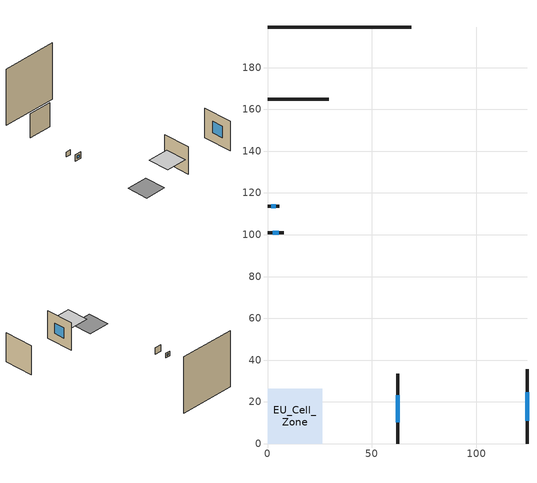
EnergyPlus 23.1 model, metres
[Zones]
EU_Cell_Zone
 floor othersidecoefficients (EU_IT.MidClim.AB.06.Gen.ReEx.001.001_floor_1_Construction): 0,0 26.22,0 26.22,26.22 0,26.22 z0
 wall outside (EU_IT.MidClim.AB.06.Gen.ReEx.001.001_wall_1_east_1_Construction): 62.44,0 62.44,33.44 z0:33.44
 wall outside (EU_IT.MidClim.AB.06.Gen.ReEx.001.001_wall_1_north_2_Construction): 0,100.89 7.8,100.89 z0:7.8
 wall outside (EU_IT.MidClim.AB.06.Gen.ReEx.001.001_wall_1_south_3_Construction): 5.55,113.69 0,113.69 z0:5.55
 wall outside (EU_IT.MidClim.AB.06.Gen.ReEx.001.001_wall_1_west_4_Construction): 124.24,35.66 124.24,0 z0:35.66
 wall othersidecoefficients (EU_IT.MidClim.AB.06.Gen.ReEx.001.001_wall_2_Construction): 29.39,164.9 0,164.9 z0:29.39
 wall othersidecoefficients (EU_IT.MidClim.AB.06.Gen.ReEx.001.001_thermal_bridge_Construction): 68.71,199.28 0,199.28 z0:68.71
 window (EU_IT.MidClim.AB.06.Gen.ReEx.001.001_window_east_1_Construction): 62.44,10.33 62.44,23.12 z10.33:23.12
 window (EU_IT.MidClim.AB.06.Gen.ReEx.001.001_window_north_2_Construction): 2.41,100.89 5.39,100.89 z2.41:5.39
 window (EU_IT.MidClim.AB.06.Gen.ReEx.001.001_window_south_3_Construction): 3.83,113.69 1.71,113.69 z1.71:3.83
 window (EU_IT.MidClim.AB.06.Gen.ReEx.001.001_window_west_4_Construction): 124.24,24.65 124.24,11.01 z11.01:24.65
 ceiling othersidecoefficients (EU_IT.MidClim.AB.06.Gen.ReEx.001.001_roof_2_Construction): 31.22,0 57.44,0 57.44,26.22 31.22,26.22 z20
[Building]
EU Step8 Campaign Cell: North Axis=0; Terrain=City; Solar Distribution=FullExterior
[Site:Location]
Bologna: Latitude=44.5; Longitude=11.25; Time Zone=1; Elevation=37
[SizingPeriod:WeatherFileDays]
AnnualSizingPeriod: Begin Month=1; Begin Day of Month=1; End Month=12; End Day of Month=31; Use Weather File Daylight Saving Period=No; Use Weather File Rain and Snow Indicators=No
[MATERIAL]
EU_InternalMass_Material: Roughness=MediumRough; Thickness=0.1; Conductivity=1; Density=1800; Specific Heat=900; Thermal Absorptance=0.9; Solar Absorptance=0.7; Visible Absorptance=0.7
[MATERIAL:NOMASS] Roughness=MediumRough; Thermal Absorptance=0.9; Solar Absorptance=0.7; Visible Absorptance=0.7
Name | Thermal Resistance
EU_IT.MidClim.AB.06.Gen.ReEx.001.001_floor_1_NoMass | 1.08787
EU_IT.MidClim.AB.06.Gen.ReEx.001.001_roof_2_NoMass | 1.09909
EU_IT.MidClim.AB.06.Gen.ReEx.001.001_wall_1_east_1_NoMass; EU_IT.MidClim.AB.06.Gen.ReEx.001.001_wall_1_north_2_NoMass; EU_IT.MidClim.AB.06.Gen.ReEx.001.001_wall_1_south_3_NoMass; EU_IT.MidClim.AB.06.Gen.ReEx.001.001_wall_1_west_4_NoMass | 1.40278
EU_IT.MidClim.AB.06.Gen.ReEx.001.001_wall_2_NoMass | 1.30014
EU_IT.MidClim.AB.06.Gen.ReEx.001.001_thermal_bridge_NoMass | 10.6612
[WINDOWMATERIAL:SIMPLEGLAZINGSYSTEM] UFactor=3.47054; Solar Heat Gain Coefficient=0.75; Visible Transmittance=0.75
EU_IT.MidClim.AB.06.Gen.ReEx.001.001_window_east_1_SimpleGlazing; EU_IT.MidClim.AB.06.Gen.ReEx.001.001_window_north_2_SimpleGlazing; EU_IT.MidClim.AB.06.Gen.ReEx.001.001_window_south_3_SimpleGlazing; EU_IT.MidClim.AB.06.Gen.ReEx.001.001_window_west_4_SimpleGlazing
[CONSTRUCTION]
EU_IT.MidClim.AB.06.Gen.ReEx.001.001_floor_1_Construction: EU_IT.MidClim.AB.06.Gen.ReEx.001.001_floor_1_NoMass
EU_IT.MidClim.AB.06.Gen.ReEx.001.001_roof_2_Construction: EU_IT.MidClim.AB.06.Gen.ReEx.001.001_roof_2_NoMass
EU_IT.MidClim.AB.06.Gen.ReEx.001.001_wall_1_east_1_Construction: EU_IT.MidClim.AB.06.Gen.ReEx.001.001_wall_1_east_1_NoMass
EU_IT.MidClim.AB.06.Gen.ReEx.001.001_window_east_1_Construction: EU_IT.MidClim.AB.06.Gen.ReEx.001.001_window_east_1_SimpleGlazing
EU_IT.MidClim.AB.06.Gen.ReEx.001.001_wall_1_north_2_Construction: EU_IT.MidClim.AB.06.Gen.ReEx.001.001_wall_1_north_2_NoMass
EU_IT.MidClim.AB.06.Gen.ReEx.001.001_window_north_2_Construction: EU_IT.MidClim.AB.06.Gen.ReEx.001.001_window_north_2_SimpleGlazing
EU_IT.MidClim.AB.06.Gen.ReEx.001.001_wall_1_south_3_Construction: EU_IT.MidClim.AB.06.Gen.ReEx.001.001_wall_1_south_3_NoMass
EU_IT.MidClim.AB.06.Gen.ReEx.001.001_window_south_3_Construction: EU_IT.MidClim.AB.06.Gen.ReEx.001.001_window_south_3_SimpleGlazing
EU_IT.MidClim.AB.06.Gen.ReEx.001.001_wall_1_west_4_Construction: EU_IT.MidClim.AB.06.Gen.ReEx.001.001_wall_1_west_4_NoMass
EU_IT.MidClim.AB.06.Gen.ReEx.001.001_window_west_4_Construction: EU_IT.MidClim.AB.06.Gen.ReEx.001.001_window_west_4_SimpleGlazing
EU_IT.MidClim.AB.06.Gen.ReEx.001.001_wall_2_Construction: EU_IT.MidClim.AB.06.Gen.ReEx.001.001_wall_2_NoMass
EU_IT.MidClim.AB.06.Gen.ReEx.001.001_thermal_bridge_Construction: EU_IT.MidClim.AB.06.Gen.ReEx.001.001_thermal_bridge_NoMass
EU_InternalMass_Construction: EU_InternalMass_Material
[ZONE]
EU_Cell_Zone: Type=1; Multiplier=1; Ceiling Height=0.602971; Volume=12685; Floor Area=3506.25; Part of Total Floor Area=Yes
[INTERNALMASS]
EU_Cell_Zone_EU_InternalMass: Construction=EU_InternalMass_Construction; Zone or ZoneList=EU_Cell_Zone; Surface Area=3506.25
[SURFACEPROPERTY:OTHERSIDECOEFFICIENTS] Combined ConvectiveRadiative Film Coefficient=0; Constant Temperature=0; Constant Temperature Coefficient=0; Ground Temperature Coefficient=0; Wind Speed Coefficient=0; Sinusoidal Variation of Constant Temperature Coefficient=No; Period of Sinusoidal Variation=24; Previous Other Side Temperature Coefficient=0
Name | External DryBulb Temperature Coefficient | Zone Air Temperature Coefficient
EU_IT.MidClim.AB.06.Gen.ReEx.001.001_floor_1_b0.386399 | 0.386399 | 0.613601
EU_IT.MidClim.AB.06.Gen.ReEx.001.001_roof_2_b0.774593 | 0.774593 | 0.225407
EU_IT.MidClim.AB.06.Gen.ReEx.001.001_wall_1_east_1_b1; EU_IT.MidClim.AB.06.Gen.ReEx.001.001_wall_1_north_2_b1; EU_IT.MidClim.AB.06.Gen.ReEx.001.001_wall_1_south_3_b1; EU_IT.MidClim.AB.06.Gen.ReEx.001.001_wall_1_west_4_b1 | 1 | 1.11022e-16
EU_IT.MidClim.AB.06.Gen.ReEx.001.001_wall_2_b0.802568 | 0.802568 | 0.197432
EU_IT.MidClim.AB.06.Gen.ReEx.001.001_thermal_bridge_b1 | 1 | 0
[OTHEREQUIPMENT]
EU_Step8_InternalGain_it__IT.MidClim.AB.06.Gen.ReEx.001.001__f030_f030: Fuel Type=Electricity; Zone or ZoneList or Space or SpaceList=EU_Cell_Zone; Schedule=EU_Step8_GainSchedule_it__IT.MidClim.AB.06.Gen.ReEx.001.001__f030_f030; Design Level Calculation Method=Watts/Area; Power per Zone Floor Area=1; Fraction Latent=0; Fraction Radiant=0; Fraction Lost=0; Carbon Dioxide Generation Rate=0; EndUse Subcategory=EU_Step8_InternalGains
[ZONEVENTILATION:DESIGNFLOWRATE]
EU_ConstantAir_EU_Cell_Zone: Zone or ZoneList or Space or SpaceList=EU_Cell_Zone; Schedule=EU_AlwaysOn; Design Flow Rate Calculation Method=AirChanges/Hour; Air Changes per Hour=0.56279; Ventilation Type=Natural; Fan Pressure Rise=0; Fan Total Efficiency=1; Constant Term Coefficient=1; Temperature Term Coefficient=0; Velocity Term Coefficient=0; Velocity Squared Term Coefficient=0; Minimum Indoor Temperature=-100; Maximum Indoor Temperature=100; Delta Temperature=-100; Minimum Outdoor Temperature=-100; Maximum Outdoor Temperature=100; Maximum Wind Speed=40
[HVACTEMPLATE:THERMOSTAT]
EU_HeatOnly_EU_Cell_Zone: Constant Heating Setpoint=20; Constant Cooling Setpoint=50
[HVACTEMPLATE:ZONE:IDEALLOADSAIRSYSTEM]
EU_Cell_Zone: Template Thermostat=EU_HeatOnly_EU_Cell_Zone; System Availability Schedule=EU_AlwaysOn; Maximum Heating Supply Air Temperature=50; Minimum Cooling Supply Air Temperature=13; Maximum Heating Supply Air Humidity Ratio=0.0156; Minimum Cooling Supply Air Humidity Ratio=0.0077; Heating Limit=NoLimit; Cooling Limit=NoLimit; Heating Availability Schedule=EU_AlwaysOn; Cooling Availability Schedule=EU_CoolingOff; Dehumidification Control Type=ConstantSensibleHeatRatio; Cooling Sensible Heat Ratio=0.7; Dehumidification Setpoint=60; Humidification Control Type=None; Humidification Setpoint=30; Outdoor Air Method=None; Outdoor Air Flow Rate per Person=0.00944; Outdoor Air Flow Rate per Zone Floor Area=0; Outdoor Air Flow Rate per Zone=0; Demand Controlled Ventilation Type=None; Outdoor Air Economizer Type=NoEconomizer; Heat Recovery Type=None; Sensible Heat Recovery Effectiveness=0.7; Latent Heat Recovery Effectiveness=0.65
[SIZING:ZONE]
EU_Cell_Zone: Zone Cooling Design Supply Air Temperature Input Method=SupplyAirTemperature; Zone Cooling Design Supply Air Temperature=13; Zone Heating Design Supply Air Temperature Input Method=SupplyAirTemperature; Zone Heating Design Supply Air Temperature=50; Zone Cooling Design Supply Air Humidity Ratio=0.008; Zone Heating Design Supply Air Humidity Ratio=0.008; Cooling Design Air Flow Method=DesignDay; Cooling Design Air Flow Rate=0; Cooling Minimum Air Flow per Zone Floor Area=0.000762; Cooling Minimum Air Flow=0; Cooling Minimum Air Flow Fraction=0.2; Heating Design Air Flow Method=DesignDay; Heating Design Air Flow Rate=0; Heating Maximum Air Flow per Zone Floor Area=0.002032; Heating Maximum Air Flow=0.141576; Heating Maximum Air Flow Fraction=0.3; Account for Dedicated Outdoor Air System=No; Dedicated Outdoor Air System Control Strategy=NeutralSupplyAir; Dedicated Outdoor Air Low Setpoint Temperature for Design=autosize; Dedicated Outdoor Air High Setpoint Temperature for Design=autosize; Zone Load Sizing Method=Sensible Load Only No Latent Load; Zone Latent Cooling Design Supply Air Humidity Ratio Input Method=HumidityRatioDifference; Zone Cooling Design Supply Air Humidity Ratio Difference=0.005; Zone Latent Heating Design Supply Air Humidity Ratio Input Method=HumidityRatioDifference; Zone Humidification Design Supply Air Humidity Ratio Difference=0.005
[SCHEDULE:CONSTANT]
Name | Hourly Value
EU_AlwaysOn | 1
EU_CoolingOff | 0
[SCHEDULE:FILE]
EU_Step8_GainSchedule_it__IT.MidClim.AB.06.Gen.ReEx.001.001__f030_f030: File=C:\Users\o_iseri\Desktop\OpenUBEM\openubem\outputs\eu_certified_rerun_2026-08-28\rep2\schedules\it__IT.MidClim.AB.06.Gen.ReEx.001.001__f030.csv; Column Number=1; Rows to Skip at Top=0; Number of Hours of Data=8760; Column Separator=Comma; Interpolate to Timestep=No; Minutes per Item=60; Adjust Schedule for Daylight Savings=Yes
